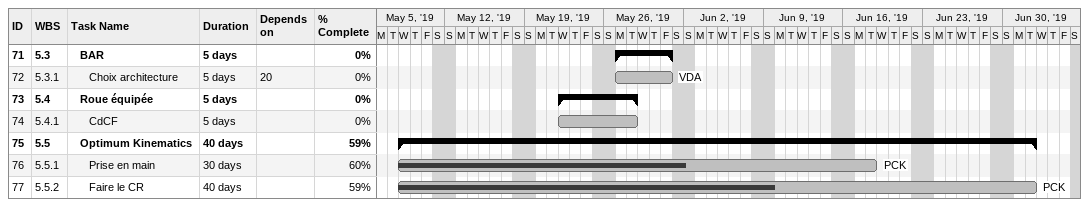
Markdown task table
| ID | WBS | Task | Duration | Start | Finish | Predecessors | Resources | % complete |
|---|---|---|---|---|---|---|---|---|
| 71 | 5.3 | **BAR** | 5d | 2019-05-27 | 2019-05-31 |  |  | 0 |
| 72 | 5.3.1 | Choix architecture | 5d | 2019-05-27 | 2019-05-31 | 20 | VDA | 0 |
| 73 | 5.4 | **Roue équipée** | 5d | 2019-05-22 | 2019-05-28 |  |  | 0 |
| 74 | 5.4.1 | CdCF | 5d | 2019-05-22 | 2019-05-28 |  |  | 0 |
| 75 | 5.5 | **Optimum Kinematics** | 40d | 2019-05-08 | 2019-07-02 |  |  | 59 |
| 76 | 5.5.1 | Prise en main | 30d | 2019-05-08 | 2019-06-18 |  | PCK | 60 |
| 77 | 5.5.2 | Faire le CR | 40d | 2019-05-08 | 2019-07-02 |  | PCK | 59 |
